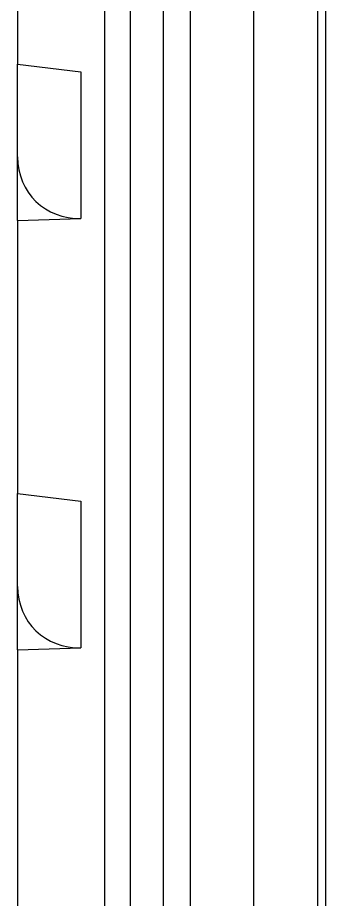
# Model space of a CAD drawing. Extents: x 322 to 1472, y 144 to 807.
# Drawn here: x 426.13 to 431.71, y 340.16 to 356.13 of the extents above; entities that cross this region are included whole.
import ezdxf

# ---------------------------------------------------------------- set-up
doc = ezdxf.new("R2010")
doc.units = 0
doc.header["$LTSCALE"] = 2
doc.layers.get('0').update_dxf_attribs({"linetype": 'CONTINUOUS'})

msp = doc.modelspace()

# ---------------------------------------------------------------- linework, layer by layer
at = {"color": 8, "linetype": 'CONTINUOUS'}
for p, q in [((427.708, 319.421), (427.708, 388.921)), ((428.167, 388.921), (428.167, 319.421)), ((428.772, 319.421), (428.772, 388.921)), ((429.253, 388.921), (429.253, 319.421)), ((431.568, 319.421), (431.568, 388.921)), ((431.707, 388.921), (431.707, 319.421)), ((427.274, 355.148), (427.274, 352.49)), ((427.274, 347.37), (427.274, 344.712))]:
    msp.add_line(p, q, dxfattribs=at)
at = {"color": 7, "linetype": 'CONTINUOUS'}
for p, q in [((430.402, 388.921), (430.402, 319.421)), ((426.126, 360.233), (426.126, 355.283)), ((426.126, 355.283), (427.274, 355.148)), ((426.126, 353.604), (426.126, 355.283)), ((426.126, 352.455), (426.126, 355.283)), ((426.126, 352.455), (427.274, 352.49)), ((426.126, 352.455), (426.126, 347.505)), ((426.126, 347.505), (427.274, 347.37)), ((426.126, 345.826), (426.126, 347.505)), ((426.126, 344.677), (426.126, 347.505)), ((426.126, 344.677), (427.274, 344.712)), ((426.126, 344.677), (426.126, 339.727))]:
    msp.add_line(p, q, dxfattribs=at)
for centre in [(427.326, 353.693), (427.326, 345.915)]:
    msp.add_ellipse(centre, major_axis=(0.864, 0.897), ratio=0.92858, start_param=2.374717, end_param=3.90188, dxfattribs=at)

doc.saveas('drawing.dxf')
